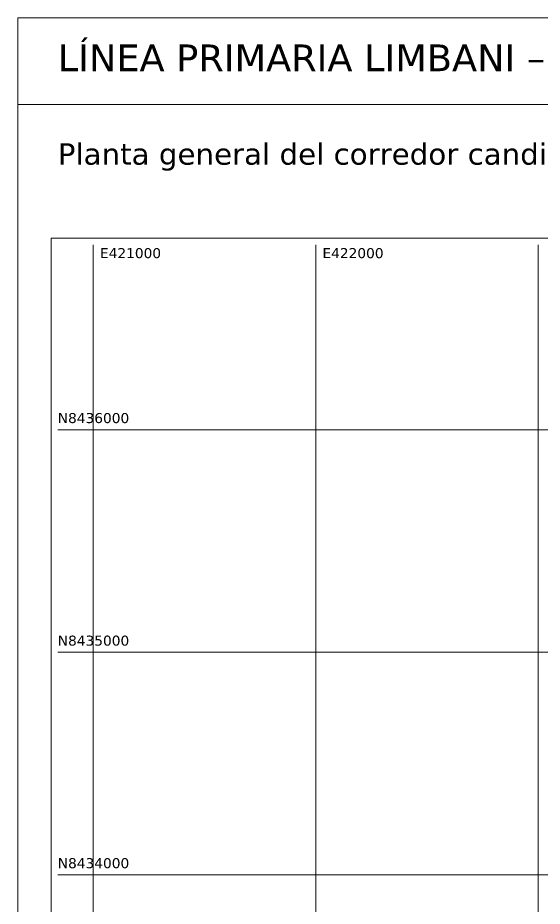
# Paper-space layout 'LP-01' of a CAD drawing. Header units: metres, sheet in millimetres. Extents: x 10 to 410, y 10 to 287.
# Drawn here: x 10 to 88.6, y 153.9 to 287 of the extents above; entities that cross this region are included whole.
import ezdxf

# ---------------------------------------------------------------- set-up
doc = ezdxf.new("R2010")
doc.units = ezdxf.units.M
for name, color, linetype, lineweight, true_color in [('GRILLA', 7, 'Continuous', 13, 0xd2dce3), ('MARCO', 7, 'Continuous', 13, 0x163b55), ('TEXTO', 7, 'Continuous', 13, 0x163b55)]:
    doc.layers.add(name, color=color, linetype=linetype, lineweight=lineweight, true_color=true_color)
doc.styles.add('LP-TEXTO', font='DejaVuSans.ttf')

psp = doc.layouts.new('LP-01')

# ---------------------------------------------------------------- linework, layer by layer
at = {"layer": 'GRILLA'}
psp.add_lwpolyline([(15, 50), (285, 50), (285, 254), (15, 254)], close=True, dxfattribs=at)
for points in [[(21.32, 51), (21.32, 253)], [(54.66, 51), (54.66, 253)], [(87.99, 51), (87.99, 253)], [(16, 225.3), (284, 225.3)], [(16, 191.97), (284, 191.97)], [(16, 158.64), (284, 158.64)]]:
    psp.add_lwpolyline(points, dxfattribs=at)
at = {"layer": 'MARCO'}
psp.add_lwpolyline([(10, 10), (410, 10), (410, 287), (10, 287)], close=True, dxfattribs=at)
psp.add_lwpolyline([(10, 274), (410, 274)], dxfattribs=at)

# ---------------------------------------------------------------- texts
at = {"layer": 'TEXTO', "style": 'LP-TEXTO'}
for s, height, p in [('LÍNEA PRIMARIA LIMBANI – HUANCASAYANI', 4, (16, 279)), ('Planta general del corredor candidato', 3.2, (16, 265)), ('E421000', 1.5, (22.32, 251)), ('E422000', 1.5, (55.66, 251)), ('N8436000', 1.5, (16, 226.3)), ('N8435000', 1.5, (16, 192.97)), ('N8434000', 1.5, (16, 159.64))]:
    psp.add_text(s, height=height, dxfattribs=at).set_placement(p)

doc.saveas('drawing.dxf')
